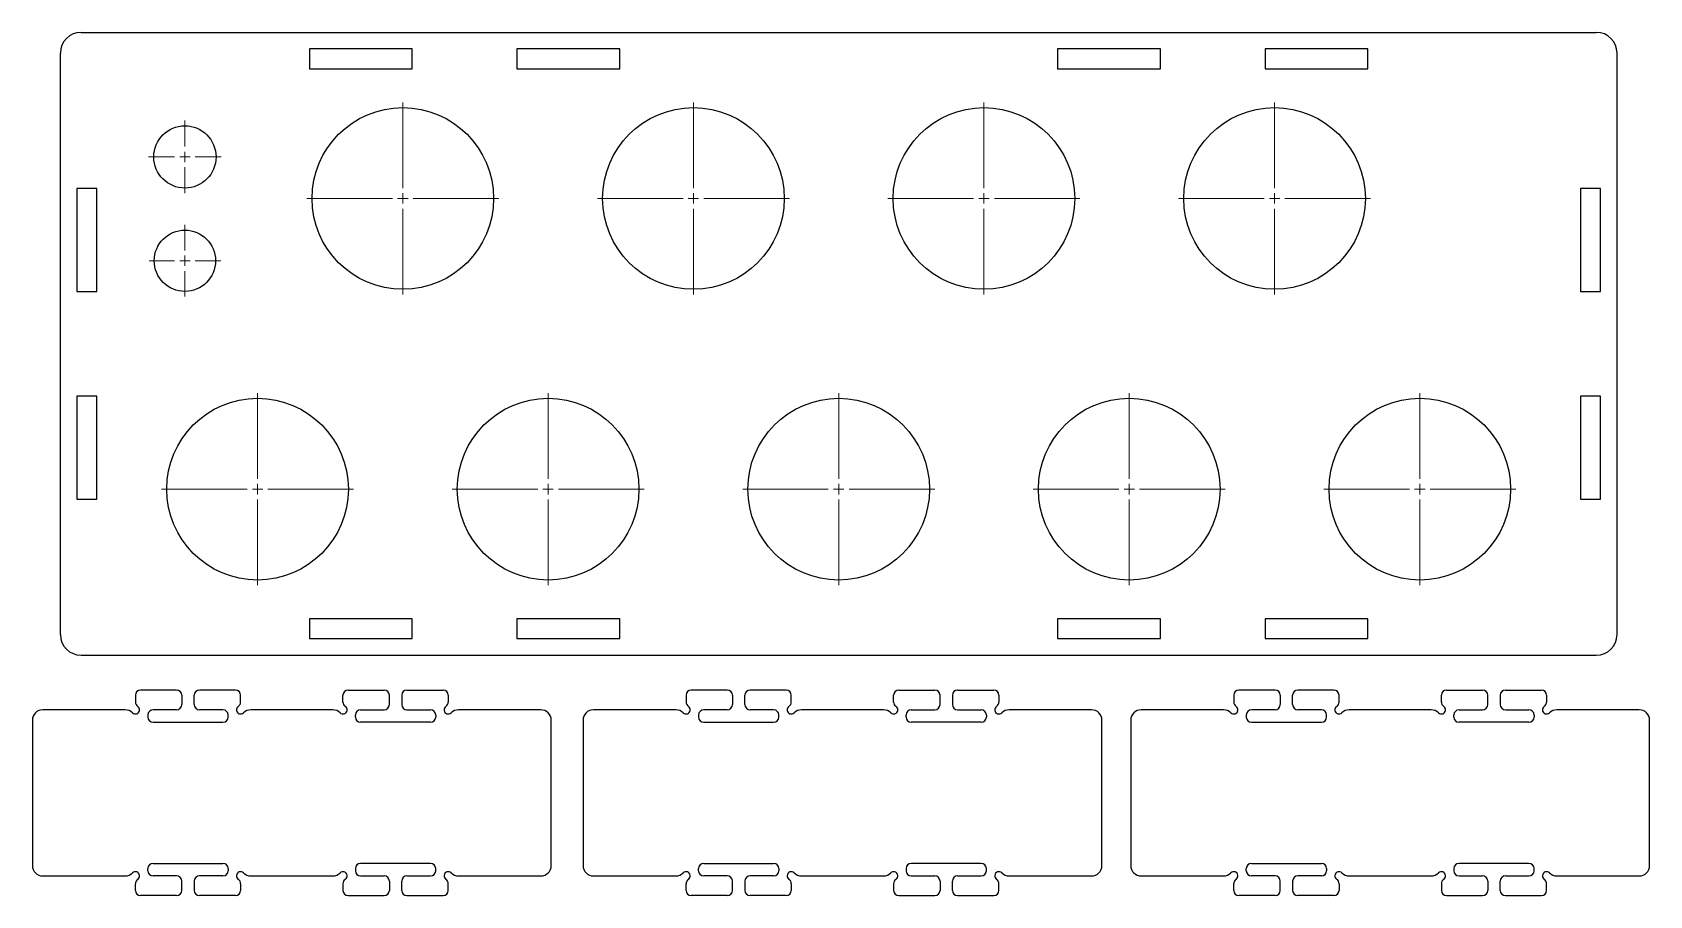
# Model space of a CAD drawing. Header units: millimetres. Extents: x 12 to 791, y 12 to 428.
import ezdxf

# ---------------------------------------------------------------- set-up
doc = ezdxf.new("R2010")
doc.units = ezdxf.units.MM

# ---------------------------------------------------------------- blocks, each defined once
blk = doc.blocks.new('SW_CENTERMARKSYMBOL_0')
at = {"color": 0, "linetype": 'Continuous', "lineweight": 18}
for p, q in [((0, 5), (0, 46.25)), ((-5, 0), (-46.25, 0)), ((0, 0), (-2.5, 0)), ((0, 0), (0, 2.5)), ((0, 0), (0, -2.5)), ((0, 0), (2.5, 0)), ((5, 0), (46.25, 0)), ((0, -5), (0, -46.25))]:
    blk.add_line(p, q, dxfattribs=at)
blk = doc.blocks.new('SW_CENTERMARKSYMBOL_1')
at = {"color": 0, "linetype": 'Continuous', "lineweight": 18}
for p, q in [((0, 5), (0, 17.25)), ((-5, 0), (-17.25, 0)), ((0, 0), (-2.5, 0)), ((0, 0), (0, 2.5)), ((0, 0), (0, -2.5)), ((0, 0), (2.5, 0)), ((5, 0), (17.25, 0)), ((0, -5), (0, -17.25))]:
    blk.add_line(p, q, dxfattribs=at)
blk = doc.blocks.new('SW_CENTERMARKSYMBOL_2')
at = {"color": 0, "linetype": 'Continuous', "lineweight": 18}
for p, q in [((0, 5), (0, 17.5)), ((-5, 0), (-17.5, 0)), ((0, 0), (-2.5, 0)), ((0, 0), (0, 2.5)), ((0, 0), (0, -2.5)), ((0, 0), (2.5, 0)), ((5, 0), (17.5, 0)), ((0, -5), (0, -17.5))]:
    blk.add_line(p, q, dxfattribs=at)
blk = doc.blocks.new('SW_CENTERMARKSYMBOL_3')
at = {"color": 0, "linetype": 'Continuous', "lineweight": 18}
for p, q in [((0, 5), (0, 46.25)), ((-5, 0), (-46.25, 0)), ((0, 0), (-2.5, 0)), ((0, 0), (0, 2.5)), ((0, 0), (0, -2.5)), ((0, 0), (2.5, 0)), ((5, 0), (46.25, 0)), ((0, -5), (0, -46.25))]:
    blk.add_line(p, q, dxfattribs=at)
blk = doc.blocks.new('SW_CENTERMARKSYMBOL_4')
at = {"color": 0, "linetype": 'Continuous', "lineweight": 18}
for p, q in [((0, 5), (0, 46.25)), ((-5, 0), (-46.25, 0)), ((0, 0), (-2.5, 0)), ((0, 0), (0, 2.5)), ((0, 0), (0, -2.5)), ((0, 0), (2.5, 0)), ((5, 0), (46.25, 0)), ((0, -5), (0, -46.25))]:
    blk.add_line(p, q, dxfattribs=at)
blk = doc.blocks.new('SW_CENTERMARKSYMBOL_5')
at = {"color": 0, "linetype": 'Continuous', "lineweight": 18}
for p, q in [((0, 5), (0, 46.25)), ((-5, 0), (-46.25, 0)), ((0, 0), (-2.5, 0)), ((0, 0), (0, 2.5)), ((0, 0), (0, -2.5)), ((0, 0), (2.5, 0)), ((5, 0), (46.25, 0)), ((0, -5), (0, -46.25))]:
    blk.add_line(p, q, dxfattribs=at)
blk = doc.blocks.new('SW_CENTERMARKSYMBOL_6')
at = {"color": 0, "linetype": 'Continuous', "lineweight": 18}
for p, q in [((0, 5), (0, 46.25)), ((-5, 0), (-46.25, 0)), ((0, 0), (-2.5, 0)), ((0, 0), (0, 2.5)), ((0, 0), (0, -2.5)), ((0, 0), (2.5, 0)), ((5, 0), (46.25, 0)), ((0, -5), (0, -46.25))]:
    blk.add_line(p, q, dxfattribs=at)
blk = doc.blocks.new('SW_CENTERMARKSYMBOL_7')
at = {"color": 0, "linetype": 'Continuous', "lineweight": 18}
for p, q in [((0, 5), (0, 46.25)), ((-5, 0), (-46.25, 0)), ((0, 0), (-2.5, 0)), ((0, 0), (0, 2.5)), ((0, 0), (0, -2.5)), ((0, 0), (2.5, 0)), ((5, 0), (46.25, 0)), ((0, -5), (0, -46.25))]:
    blk.add_line(p, q, dxfattribs=at)
blk = doc.blocks.new('SW_CENTERMARKSYMBOL_8')
at = {"color": 0, "linetype": 'Continuous', "lineweight": 18}
for p, q in [((0, 5), (0, 46.25)), ((-5, 0), (-46.25, 0)), ((0, 0), (-2.5, 0)), ((0, 0), (0, 2.5)), ((0, 0), (0, -2.5)), ((0, 0), (2.5, 0)), ((5, 0), (46.25, 0)), ((0, -5), (0, -46.25))]:
    blk.add_line(p, q, dxfattribs=at)
blk = doc.blocks.new('SW_CENTERMARKSYMBOL_9')
at = {"color": 0, "linetype": 'Continuous', "lineweight": 18}
for p, q in [((0, 5), (0, 46.25)), ((-5, 0), (-46.25, 0)), ((0, 0), (-2.5, 0)), ((0, 0), (0, 2.5)), ((0, 0), (0, -2.5)), ((0, 0), (2.5, 0)), ((5, 0), (46.25, 0)), ((0, -5), (0, -46.25))]:
    blk.add_line(p, q, dxfattribs=at)
blk = doc.blocks.new('SW_CENTERMARKSYMBOL_10')
at = {"color": 0, "linetype": 'Continuous', "lineweight": 18}
for p, q in [((0, 5), (0, 46.25)), ((-5, 0), (-46.25, 0)), ((0, 0), (-2.5, 0)), ((0, 0), (0, 2.5)), ((0, 0), (0, -2.5)), ((0, 0), (2.5, 0)), ((5, 0), (46.25, 0)), ((0, -5), (0, -46.25))]:
    blk.add_line(p, q, dxfattribs=at)

msp = doc.modelspace()

# ---------------------------------------------------------------- linework, layer by layer
at = {"color": 7, "linetype": 'Continuous', "lineweight": 25}
for p, q in [((35.4, 427.55), (765.4, 427.55)), ((25.4, 137.55), (25.4, 417.55)), ((194.9, 419.55), (145.4, 419.55)), ((145.4, 419.55), (145.4, 409.95)), ((194.9, 409.95), (194.9, 419.55)), ((294.9, 419.55), (245.4, 419.55)), ((245.4, 419.55), (245.4, 409.95)), ((294.9, 409.95), (294.9, 419.55)), ((555.4, 419.55), (505.9, 419.55)), ((505.9, 419.55), (505.9, 409.95)), ((555.4, 409.95), (555.4, 419.55)), ((655.4, 419.55), (605.9, 419.55)), ((605.9, 419.55), (605.9, 409.95)), ((655.4, 409.95), (655.4, 419.55)), ((775.4, 137.55), (775.4, 417.55)), ((145.4, 409.95), (194.9, 409.95)), ((245.4, 409.95), (294.9, 409.95)), ((505.9, 409.95), (555.4, 409.95)), ((605.9, 409.95), (655.4, 409.95)), ((33.4, 352.3), (33.4, 302.8)), ((43, 352.3), (33.4, 352.3)), ((43, 302.8), (43, 352.3)), ((767.4, 352.3), (757.8, 352.3)), ((757.8, 352.3), (757.8, 302.8)), ((767.4, 302.8), (767.4, 352.3)), ((33.4, 302.8), (43, 302.8)), ((757.8, 302.8), (767.4, 302.8)), ((33.4, 252.3), (33.4, 202.8)), ((43, 252.3), (33.4, 252.3)), ((43, 202.8), (43, 252.3)), ((767.4, 252.3), (757.8, 252.3)), ((757.8, 252.3), (757.8, 202.8)), ((767.4, 202.8), (767.4, 252.3)), ((33.4, 202.8), (43, 202.8)), ((757.8, 202.8), (767.4, 202.8)), ((194.9, 145.15), (145.4, 145.15)), ((145.4, 145.15), (145.4, 135.55)), ((194.9, 135.55), (194.9, 145.15)), ((294.9, 145.15), (245.4, 145.15)), ((245.4, 145.15), (245.4, 135.55)), ((294.9, 135.55), (294.9, 145.15)), ((505.9, 145.15), (505.9, 135.55)), ((555.4, 145.15), (505.9, 145.15)), ((555.4, 135.55), (555.4, 145.15)), ((605.9, 145.15), (605.9, 135.55)), ((655.4, 145.15), (605.9, 145.15)), ((655.4, 135.55), (655.4, 145.15)), ((145.4, 135.55), (194.9, 135.55)), ((245.4, 135.55), (294.9, 135.55)), ((505.9, 135.55), (555.4, 135.55)), ((605.9, 135.55), (655.4, 135.55)), ((35.4, 127.55), (765.4, 127.55)), ((81.41, 110.78), (64.06, 110.78)), ((109.76, 110.78), (92.41, 110.78)), ((164.06, 110.78), (181.41, 110.78)), ((192.41, 110.78), (209.76, 110.78)), ((346.72, 110.78), (329.37, 110.78)), ((375.07, 110.78), (357.72, 110.78)), ((429.37, 110.78), (446.72, 110.78)), ((457.72, 110.78), (475.07, 110.78)), ((610.62, 110.78), (593.27, 110.78)), ((638.97, 110.78), (621.62, 110.78)), ((693.27, 110.78), (710.62, 110.78)), ((721.62, 110.78), (738.97, 110.78)), ((61.56, 108.28), (61.56, 105.02)), ((83.91, 108.28), (83.91, 103.78)), ((89.91, 103.78), (89.91, 108.28)), ((112.26, 105.02), (112.26, 108.28)), ((161.56, 105.02), (161.56, 108.28)), ((183.91, 103.78), (183.91, 108.28)), ((189.91, 108.28), (189.91, 103.78)), ((212.26, 108.28), (212.26, 105.02)), ((326.87, 108.28), (326.87, 105.02)), ((349.22, 108.28), (349.22, 103.78)), ((355.22, 103.78), (355.22, 108.28)), ((377.57, 105.02), (377.57, 108.28)), ((426.87, 105.02), (426.87, 108.28)), ((449.22, 103.78), (449.22, 108.28)), ((455.22, 108.28), (455.22, 103.78)), ((477.57, 108.28), (477.57, 105.02)), ((590.77, 108.28), (590.77, 105.02)), ((613.12, 108.28), (613.12, 103.78)), ((619.12, 103.78), (619.12, 108.28)), ((641.47, 105.02), (641.47, 108.28)), ((690.77, 105.02), (690.77, 108.28)), ((713.12, 103.78), (713.12, 108.28)), ((719.12, 108.28), (719.12, 103.78)), ((741.47, 108.28), (741.47, 105.02)), ((11.91, 96.28), (11.91, 26.28)), ((56.66, 101.28), (16.91, 101.28)), ((67.56, 98.78), (67.56, 97.78)), ((81.41, 101.28), (70.06, 101.28)), ((70.06, 95.28), (103.76, 95.28)), ((103.76, 101.28), (92.41, 101.28)), ((106.26, 97.78), (106.26, 98.78)), ((156.66, 101.28), (117.16, 101.28)), ((167.56, 97.78), (167.56, 98.78)), ((170.06, 101.28), (181.41, 101.28)), ((203.76, 95.28), (170.06, 95.28)), ((192.41, 101.28), (203.76, 101.28)), ((206.26, 98.78), (206.26, 97.78)), ((256.91, 101.28), (217.16, 101.28)), ((261.91, 26.28), (261.91, 96.28)), ((277.22, 96.28), (277.22, 26.28)), ((321.97, 101.28), (282.22, 101.28)), ((332.87, 98.78), (332.87, 97.78)), ((346.72, 101.28), (335.37, 101.28)), ((335.37, 95.28), (369.07, 95.28)), ((369.07, 101.28), (357.72, 101.28)), ((371.57, 97.78), (371.57, 98.78)), ((421.97, 101.28), (382.47, 101.28)), ((432.87, 97.78), (432.87, 98.78)), ((435.37, 101.28), (446.72, 101.28)), ((469.07, 95.28), (435.37, 95.28)), ((457.72, 101.28), (469.07, 101.28)), ((471.57, 98.78), (471.57, 97.78)), ((522.22, 101.28), (482.47, 101.28)), ((527.22, 26.28), (527.22, 96.28)), ((541.12, 96.28), (541.12, 26.28)), ((585.87, 101.28), (546.12, 101.28)), ((596.77, 98.78), (596.77, 97.78)), ((610.62, 101.28), (599.27, 101.28)), ((599.27, 95.28), (632.97, 95.28)), ((632.97, 101.28), (621.62, 101.28)), ((635.47, 97.78), (635.47, 98.78)), ((685.87, 101.28), (646.37, 101.28)), ((696.77, 97.78), (696.77, 98.78)), ((699.27, 101.28), (710.62, 101.28)), ((732.97, 95.28), (699.27, 95.28)), ((721.62, 101.28), (732.97, 101.28)), ((735.47, 98.78), (735.47, 97.78)), ((786.12, 101.28), (746.37, 101.28)), ((791.12, 26.28), (791.12, 96.28)), ((67.56, 23.78), (67.56, 24.78)), ((70.06, 27.28), (103.76, 27.28)), ((106.26, 24.78), (106.26, 23.78)), ((167.56, 24.78), (167.56, 23.78)), ((203.76, 27.28), (170.06, 27.28)), ((206.26, 23.78), (206.26, 24.78)), ((332.87, 23.78), (332.87, 24.78)), ((335.37, 27.28), (369.07, 27.28)), ((371.57, 24.78), (371.57, 23.78)), ((432.87, 24.78), (432.87, 23.78)), ((469.07, 27.28), (435.37, 27.28)), ((471.57, 23.78), (471.57, 24.78)), ((596.77, 23.78), (596.77, 24.78)), ((599.27, 27.28), (632.97, 27.28)), ((635.47, 24.78), (635.47, 23.78)), ((696.77, 24.78), (696.77, 23.78)), ((732.97, 27.28), (699.27, 27.28)), ((735.47, 23.78), (735.47, 24.78)), ((16.91, 21.28), (56.66, 21.28)), ((61.56, 14.28), (61.56, 17.54)), ((81.41, 21.28), (70.06, 21.28)), ((83.91, 14.28), (83.91, 18.78)), ((89.91, 18.78), (89.91, 14.28)), ((103.76, 21.28), (92.41, 21.28)), ((112.26, 17.54), (112.26, 14.28)), ((117.16, 21.28), (156.66, 21.28)), ((161.56, 17.54), (161.56, 14.28)), ((170.06, 21.28), (181.41, 21.28)), ((183.91, 18.78), (183.91, 14.28)), ((189.91, 14.28), (189.91, 18.78)), ((192.41, 21.28), (203.76, 21.28)), ((212.26, 14.28), (212.26, 17.54)), ((217.16, 21.28), (256.91, 21.28)), ((282.22, 21.28), (321.97, 21.28)), ((326.87, 14.28), (326.87, 17.54)), ((346.72, 21.28), (335.37, 21.28)), ((349.22, 14.28), (349.22, 18.78)), ((355.22, 18.78), (355.22, 14.28)), ((369.07, 21.28), (357.72, 21.28)), ((377.57, 17.54), (377.57, 14.28)), ((382.47, 21.28), (421.97, 21.28)), ((426.87, 17.54), (426.87, 14.28)), ((435.37, 21.28), (446.72, 21.28)), ((449.22, 18.78), (449.22, 14.28)), ((455.22, 14.28), (455.22, 18.78)), ((457.72, 21.28), (469.07, 21.28)), ((477.57, 14.28), (477.57, 17.54)), ((482.47, 21.28), (522.22, 21.28)), ((546.12, 21.28), (585.87, 21.28)), ((590.77, 14.28), (590.77, 17.54)), ((610.62, 21.28), (599.27, 21.28)), ((613.12, 14.28), (613.12, 18.78)), ((619.12, 18.78), (619.12, 14.28)), ((632.97, 21.28), (621.62, 21.28)), ((641.47, 17.54), (641.47, 14.28)), ((646.37, 21.28), (685.87, 21.28)), ((690.77, 17.54), (690.77, 14.28)), ((699.27, 21.28), (710.62, 21.28)), ((713.12, 18.78), (713.12, 14.28)), ((719.12, 14.28), (719.12, 18.78)), ((721.62, 21.28), (732.97, 21.28)), ((741.47, 14.28), (741.47, 17.54)), ((746.37, 21.28), (786.12, 21.28)), ((81.41, 11.78), (64.06, 11.78)), ((109.76, 11.78), (92.41, 11.78)), ((164.06, 11.78), (181.41, 11.78)), ((192.41, 11.78), (209.76, 11.78)), ((346.72, 11.78), (329.37, 11.78)), ((375.07, 11.78), (357.72, 11.78)), ((429.37, 11.78), (446.72, 11.78)), ((457.72, 11.78), (475.07, 11.78)), ((610.62, 11.78), (593.27, 11.78)), ((638.97, 11.78), (621.62, 11.78)), ((693.27, 11.78), (710.62, 11.78)), ((721.62, 11.78), (738.97, 11.78))]:
    msp.add_line(p, q, dxfattribs=at)
for centre, radius in [((190.4, 347.55), 43.75), ((330.4, 347.55), 43.75), ((470.4, 347.55), 43.75), ((610.4, 347.55), 43.75), ((85.4, 367.55), 15), ((85.4, 317.55), 14.75), ((120.4, 207.55), 43.75), ((260.4, 207.55), 43.75), ((400.4, 207.55), 43.75), ((540.4, 207.55), 43.75), ((680.4, 207.55), 43.75)]:
    msp.add_circle(centre, radius, dxfattribs=at)
for centre, radius, start, end in [((35.4, 417.55), 10, 90, 180), ((765.4, 417.55), 10, 0, 90), ((35.4, 137.55), 10, 180, 270), ((765.4, 137.55), 10, 270, 0), ((64.06, 108.28), 2.5, 90, 180), ((81.41, 108.28), 2.5, 0, 90), ((92.41, 108.28), 2.5, 90, 180), ((109.76, 108.28), 2.5, 0, 90), ((164.06, 108.28), 2.5, 90, 180), ((181.41, 108.28), 2.5, 0, 90), ((192.41, 108.28), 2.5, 90, 180), ((209.76, 108.28), 2.5, 0, 90), ((329.37, 108.28), 2.5, 90, 180), ((346.72, 108.28), 2.5, 0, 90), ((357.72, 108.28), 2.5, 90, 180), ((375.07, 108.28), 2.5, 0, 90), ((429.37, 108.28), 2.5, 90, 180), ((446.72, 108.28), 2.5, 0, 90), ((457.72, 108.28), 2.5, 90, 180), ((475.07, 108.28), 2.5, 0, 90), ((593.27, 108.28), 2.5, 90, 180), ((610.62, 108.28), 2.5, 0, 90), ((621.62, 108.28), 2.5, 90, 180), ((638.97, 108.28), 2.5, 0, 90), ((693.27, 108.28), 2.5, 90, 180), ((710.62, 108.28), 2.5, 0, 90), ((721.62, 108.28), 2.5, 90, 180), ((738.97, 108.28), 2.5, 0, 90), ((61.56, 101.28), 2, 225.58469, 56.25101), ((64.06, 105.02), 2.5, 180, 236.25101), ((81.41, 103.78), 2.5, 270, 0), ((92.41, 103.78), 2.5, 180, 270), ((112.26, 101.28), 2, 123.74899, 314.41531), ((109.76, 105.02), 2.5, 303.74899, 0), ((161.56, 101.28), 2, 225.58469, 56.25101), ((164.06, 105.02), 2.5, 180, 236.25101), ((181.41, 103.78), 2.5, 270, 0), ((192.41, 103.78), 2.5, 180, 270), ((212.26, 101.28), 2, 123.74899, 314.41531), ((209.76, 105.02), 2.5, 303.74899, 0), ((326.87, 101.28), 2, 225.58469, 56.25101), ((329.37, 105.02), 2.5, 180, 236.25101), ((346.72, 103.78), 2.5, 270, 0), ((357.72, 103.78), 2.5, 180, 270), ((377.57, 101.28), 2, 123.74899, 314.41531), ((375.07, 105.02), 2.5, 303.74899, 0), ((426.87, 101.28), 2, 225.58469, 56.25101), ((429.37, 105.02), 2.5, 180, 236.25101), ((446.72, 103.78), 2.5, 270, 0), ((457.72, 103.78), 2.5, 180, 270), ((477.57, 101.28), 2, 123.74899, 314.41531), ((475.07, 105.02), 2.5, 303.74899, 0), ((590.77, 101.28), 2, 225.58469, 56.25101), ((593.27, 105.02), 2.5, 180, 236.25101), ((610.62, 103.78), 2.5, 270, 0), ((621.62, 103.78), 2.5, 180, 270), ((641.47, 101.28), 2, 123.74899, 314.41531), ((638.97, 105.02), 2.5, 303.74899, 0), ((690.77, 101.28), 2, 225.58469, 56.25101), ((693.27, 105.02), 2.5, 180, 236.25101), ((710.62, 103.78), 2.5, 270, 0), ((721.62, 103.78), 2.5, 180, 270), ((741.47, 101.28), 2, 123.74899, 314.41531), ((738.97, 105.02), 2.5, 303.74899, 0), ((16.91, 96.28), 5, 90, 180), ((56.66, 96.28), 5, 45.58469, 90), ((70.06, 98.78), 2.5, 90, 180), ((70.06, 97.78), 2.5, 180, 270), ((103.76, 98.78), 2.5, 0, 90), ((103.76, 97.78), 2.5, 270, 0), ((117.16, 96.28), 5, 90, 134.41531), ((156.66, 96.28), 5, 45.58469, 90), ((170.06, 98.78), 2.5, 90, 180), ((170.06, 97.78), 2.5, 180, 270), ((203.76, 98.78), 2.5, 0, 90), ((203.76, 97.78), 2.5, 270, 0), ((217.16, 96.28), 5, 90, 134.41531), ((256.91, 96.28), 5, 0, 90), ((282.22, 96.28), 5, 90, 180), ((321.97, 96.28), 5, 45.58469, 90), ((335.37, 98.78), 2.5, 90, 180), ((335.37, 97.78), 2.5, 180, 270), ((369.07, 98.78), 2.5, 0, 90), ((369.07, 97.78), 2.5, 270, 0), ((382.47, 96.28), 5, 90, 134.41531), ((421.97, 96.28), 5, 45.58469, 90), ((435.37, 98.78), 2.5, 90, 180), ((435.37, 97.78), 2.5, 180, 270), ((469.07, 98.78), 2.5, 0, 90), ((469.07, 97.78), 2.5, 270, 0), ((482.47, 96.28), 5, 90, 134.41531), ((522.22, 96.28), 5, 0, 90), ((546.12, 96.28), 5, 90, 180), ((585.87, 96.28), 5, 45.58469, 90), ((599.27, 98.78), 2.5, 90, 180), ((599.27, 97.78), 2.5, 180, 270), ((632.97, 98.78), 2.5, 0, 90), ((632.97, 97.78), 2.5, 270, 0), ((646.37, 96.28), 5, 90, 134.41531), ((685.87, 96.28), 5, 45.58469, 90), ((699.27, 98.78), 2.5, 90, 180), ((699.27, 97.78), 2.5, 180, 270), ((732.97, 98.78), 2.5, 0, 90), ((732.97, 97.78), 2.5, 270, 0), ((746.37, 96.28), 5, 90, 134.41531), ((786.12, 96.28), 5, 0, 90), ((16.91, 26.28), 5, 180, 270), ((70.06, 24.78), 2.5, 90, 180), ((70.06, 23.78), 2.5, 180, 270), ((103.76, 24.78), 2.5, 0, 90), ((103.76, 23.78), 2.5, 270, 0), ((170.06, 24.78), 2.5, 90, 180), ((170.06, 23.78), 2.5, 180, 270), ((203.76, 24.78), 2.5, 0, 90), ((203.76, 23.78), 2.5, 270, 0), ((256.91, 26.28), 5, 270, 0), ((282.22, 26.28), 5, 180, 270), ((335.37, 24.78), 2.5, 90, 180), ((335.37, 23.78), 2.5, 180, 270), ((369.07, 24.78), 2.5, 0, 90), ((369.07, 23.78), 2.5, 270, 0), ((435.37, 24.78), 2.5, 90, 180), ((435.37, 23.78), 2.5, 180, 270), ((469.07, 24.78), 2.5, 0, 90), ((469.07, 23.78), 2.5, 270, 0), ((522.22, 26.28), 5, 270, 0), ((546.12, 26.28), 5, 180, 270), ((599.27, 24.78), 2.5, 90, 180), ((599.27, 23.78), 2.5, 180, 270), ((632.97, 24.78), 2.5, 0, 90), ((632.97, 23.78), 2.5, 270, 0), ((699.27, 24.78), 2.5, 90, 180), ((699.27, 23.78), 2.5, 180, 270), ((732.97, 24.78), 2.5, 0, 90), ((732.97, 23.78), 2.5, 270, 0), ((786.12, 26.28), 5, 270, 0), ((56.66, 26.28), 5, 270, 314.41531), ((61.56, 21.28), 2, 303.74899, 134.41531), ((64.06, 17.54), 2.5, 123.74899, 180), ((81.41, 18.78), 2.5, 0, 90), ((92.41, 18.78), 2.5, 90, 180), ((112.26, 21.28), 2, 45.58469, 236.25101), ((109.76, 17.54), 2.5, 0, 56.25101), ((117.16, 26.28), 5, 225.58469, 270), ((156.66, 26.28), 5, 270, 314.41531), ((161.56, 21.28), 2, 303.74899, 134.41531), ((164.06, 17.54), 2.5, 123.74899, 180), ((181.41, 18.78), 2.5, 0, 90), ((192.41, 18.78), 2.5, 90, 180), ((212.26, 21.28), 2, 45.58469, 236.25101), ((209.76, 17.54), 2.5, 0, 56.25101), ((217.16, 26.28), 5, 225.58469, 270), ((321.97, 26.28), 5, 270, 314.41531), ((326.87, 21.28), 2, 303.74899, 134.41531), ((329.37, 17.54), 2.5, 123.74899, 180), ((346.72, 18.78), 2.5, 0, 90), ((357.72, 18.78), 2.5, 90, 180), ((377.57, 21.28), 2, 45.58469, 236.25101), ((375.07, 17.54), 2.5, 0, 56.25101), ((382.47, 26.28), 5, 225.58469, 270), ((421.97, 26.28), 5, 270, 314.41531), ((426.87, 21.28), 2, 303.74899, 134.41531), ((429.37, 17.54), 2.5, 123.74899, 180), ((446.72, 18.78), 2.5, 0, 90), ((457.72, 18.78), 2.5, 90, 180), ((477.57, 21.28), 2, 45.58469, 236.25101), ((475.07, 17.54), 2.5, 0, 56.25101), ((482.47, 26.28), 5, 225.58469, 270), ((585.87, 26.28), 5, 270, 314.41531), ((590.77, 21.28), 2, 303.74899, 134.41531), ((593.27, 17.54), 2.5, 123.74899, 180), ((610.62, 18.78), 2.5, 0, 90), ((621.62, 18.78), 2.5, 90, 180), ((641.47, 21.28), 2, 45.58469, 236.25101), ((638.97, 17.54), 2.5, 0, 56.25101), ((646.37, 26.28), 5, 225.58469, 270), ((685.87, 26.28), 5, 270, 314.41531), ((690.77, 21.28), 2, 303.74899, 134.41531), ((693.27, 17.54), 2.5, 123.74899, 180), ((710.62, 18.78), 2.5, 0, 90), ((721.62, 18.78), 2.5, 90, 180), ((741.47, 21.28), 2, 45.58469, 236.25101), ((738.97, 17.54), 2.5, 0, 56.25101), ((746.37, 26.28), 5, 225.58469, 270), ((64.06, 14.28), 2.5, 180, 270), ((81.41, 14.28), 2.5, 270, 0), ((92.41, 14.28), 2.5, 180, 270), ((109.76, 14.28), 2.5, 270, 0), ((164.06, 14.28), 2.5, 180, 270), ((181.41, 14.28), 2.5, 270, 0), ((192.41, 14.28), 2.5, 180, 270), ((209.76, 14.28), 2.5, 270, 0), ((329.37, 14.28), 2.5, 180, 270), ((346.72, 14.28), 2.5, 270, 0), ((357.72, 14.28), 2.5, 180, 270), ((375.07, 14.28), 2.5, 270, 0), ((429.37, 14.28), 2.5, 180, 270), ((446.72, 14.28), 2.5, 270, 0), ((457.72, 14.28), 2.5, 180, 270), ((475.07, 14.28), 2.5, 270, 0), ((593.27, 14.28), 2.5, 180, 270), ((610.62, 14.28), 2.5, 270, 0), ((621.62, 14.28), 2.5, 180, 270), ((638.97, 14.28), 2.5, 270, 0), ((693.27, 14.28), 2.5, 180, 270), ((710.62, 14.28), 2.5, 270, 0), ((721.62, 14.28), 2.5, 180, 270), ((738.97, 14.28), 2.5, 270, 0)]:
    msp.add_arc(centre, radius, start, end, dxfattribs=at)

# ---------------------------------------------------------------- block references
at = {"color": 7, "linetype": 'Continuous', "lineweight": 18}
for name, p in [('SW_CENTERMARKSYMBOL_6', (190.4, 347.55)), ('SW_CENTERMARKSYMBOL_5', (330.4, 347.55)), ('SW_CENTERMARKSYMBOL_4', (470.4, 347.55)), ('SW_CENTERMARKSYMBOL_3', (610.4, 347.55)), ('SW_CENTERMARKSYMBOL_2', (85.4, 367.55)), ('SW_CENTERMARKSYMBOL_1', (85.4, 317.55)), ('SW_CENTERMARKSYMBOL_7', (120.4, 207.55)), ('SW_CENTERMARKSYMBOL_8', (260.4, 207.55)), ('SW_CENTERMARKSYMBOL_0', (400.4, 207.55)), ('SW_CENTERMARKSYMBOL_10', (540.4, 207.55)), ('SW_CENTERMARKSYMBOL_9', (680.4, 207.55))]:
    msp.add_blockref(name, p, dxfattribs=at)

doc.saveas('drawing.dxf')
